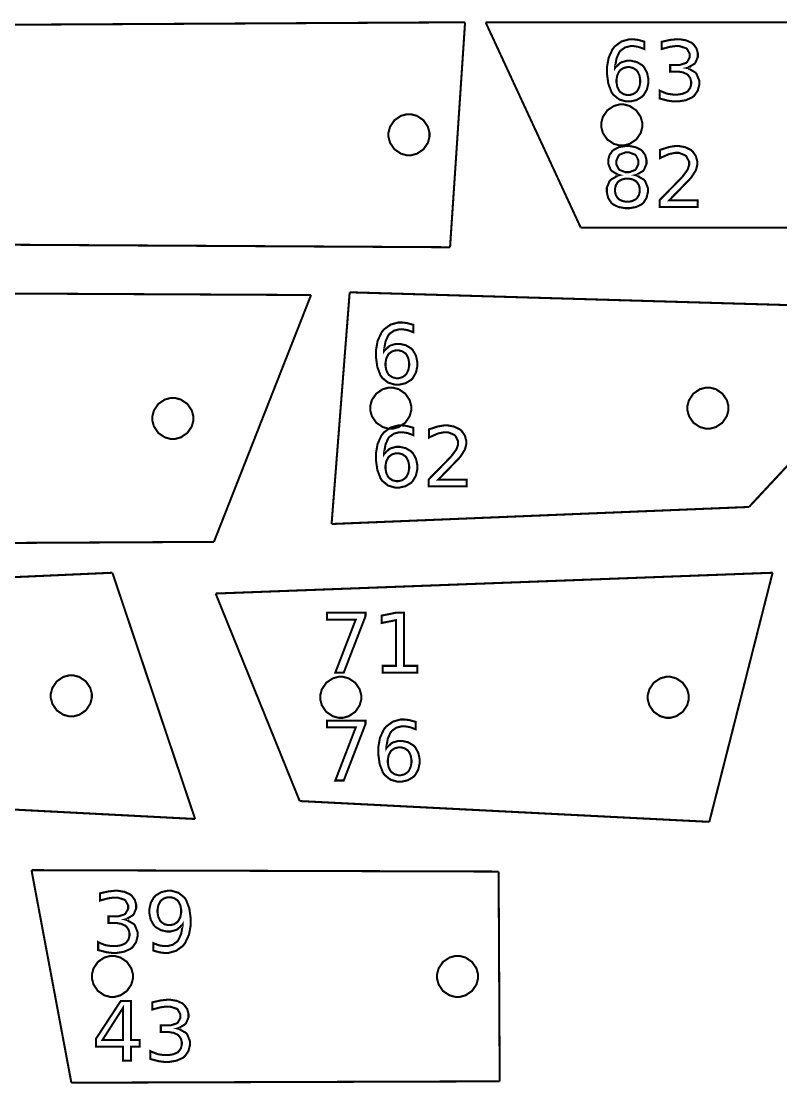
# Model space of a CAD drawing. Extents: x 0 to 51.8, y 1.6 to 26.8.
# Drawn here: x 4.92 to 8.77, y 3.37 to 8.76 of the extents above; entities that cross this region are included whole.
import ezdxf

# ---------------------------------------------------------------- set-up
doc = ezdxf.new("R2010")
doc.units = 0
doc.layers.get('0').update_dxf_attribs({"linetype": 'CONTINUOUS'})

msp = doc.modelspace()

# ---------------------------------------------------------------- linework, layer by layer
at = {"color": 0, "const_width": 0.010417}
for points in [[(3.65896, 8.73508), (7.17275, 8.75418)], [(7.17275, 8.75418), (7.09657, 7.6135)], [(7.27692, 8.7539), (10.7754, 8.75418)], [(7.27692, 8.7539), (7.75922, 7.71326)], [(7.75922, 7.71326), (10.3077, 7.713)], [(3.74289, 7.63254), (7.09657, 7.6135)], [(3.6231, 7.3851), (6.3916, 7.37121)], [(6.58751, 7.3851), (6.49576, 6.21024)], [(6.58751, 7.3851), (9.54601, 7.29878)], [(6.3916, 7.37121), (5.89903, 6.11963)], [(9.54601, 7.29878), (8.61274, 6.29656)], [(6.49576, 6.21024), (8.61274, 6.29656)], [(3.26671, 6.10574), (5.89903, 6.11963)], [(2.96121, 5.85504), (5.384, 5.96306)], [(5.384, 5.96306), (5.8035, 4.71457)], [(5.90767, 5.85764), (8.73242, 5.96306)], [(8.73242, 5.96306), (8.41157, 4.70003)], [(5.90767, 5.85764), (6.33399, 4.80544)], [(3.72103, 4.8226), (5.8035, 4.71457)], [(6.33399, 4.80544), (8.41157, 4.70003)], [(4.97385, 4.45508), (7.34289, 4.44803)], [(4.97385, 4.45508), (5.17594, 3.37728)], [(7.34289, 4.44803), (7.34842, 3.38433)], [(5.17594, 3.37728), (7.34842, 3.38433)]]:
    msp.add_lwpolyline(points, dxfattribs=at)
at = {"color": 1, "const_width": 0.010417}
for points in [[(8.08257, 8.65571), (8.08257, 8.61817), (8.07997, 8.61942), (8.05371, 8.62879), (8.05111, 8.62944), (8.0485, 8.6301), (8.02718, 8.63336), (8.02007, 8.63336), (8.01107, 8.63336), (7.98406, 8.62646), (7.96137, 8.6104), (7.95779, 8.60579), (7.95421, 8.60124), (7.94103, 8.5714), (7.93397, 8.53217), (7.93349, 8.52289), (7.93544, 8.52582), (7.96039, 8.54829), (7.96343, 8.54981), (7.96647, 8.55143), (7.99414, 8.55935), (8.00336, 8.55935), (8.01357, 8.55935), (8.04428, 8.5524), (8.07118, 8.53624), (8.07563, 8.53157), (8.08008, 8.52696), (8.09565, 8.49881), (8.10232, 8.46674), (8.10232, 8.45606), (8.10232, 8.44553), (8.09532, 8.41385), (8.07915, 8.38569), (8.07454, 8.38097), (8.06993, 8.37631), (8.04232, 8.35981), (8.01129, 8.35275), (8.00097, 8.35275), (7.98931, 8.35275), (7.95443, 8.36285), (7.92492, 8.38639), (7.92025, 8.39312), (7.91558, 8.39985), (7.89936, 8.44254), (7.89247, 8.49322), (7.89247, 8.5101), (7.89247, 8.52632), (7.90093, 8.57482), (7.92085, 8.61778), (7.92654, 8.62489), (7.93224, 8.63206), (7.96658, 8.65712), (8.00538, 8.66786), (8.01833, 8.66786), (8.02615, 8.66786), (8.04699, 8.66536), (8.04958, 8.66482), (8.05219, 8.66433), (8.07969, 8.65674), (8.08257, 8.65571)], [(8.29775, 8.52246), (8.30263, 8.52143), (8.34099, 8.49957), (8.34375, 8.49621), (8.34651, 8.49289), (8.36046, 8.45844), (8.36046, 8.44694), (8.36046, 8.43701), (8.35265, 8.40707), (8.33458, 8.3814), (8.32943, 8.37728), (8.32428, 8.37321), (8.29199, 8.35889), (8.25413, 8.35275), (8.24154, 8.35275), (8.23172, 8.35275), (8.20562, 8.35601), (8.20226, 8.35667), (8.19889, 8.35732), (8.16396, 8.36654), (8.16038, 8.36774), (8.16038, 8.40744), (8.16319, 8.40582), (8.1945, 8.39312), (8.19792, 8.39225), (8.20128, 8.39144), (8.23062, 8.38726), (8.24046, 8.38726), (8.24892, 8.38726), (8.27442, 8.39106), (8.2959, 8.39996), (8.29926, 8.40246), (8.30263, 8.40506), (8.3144, 8.42128), (8.31944, 8.44054), (8.31944, 8.44694), (8.31944, 8.45296), (8.31472, 8.47086), (8.30371, 8.48633), (8.30057, 8.48882), (8.29742, 8.49138), (8.2781, 8.50022), (8.25569, 8.50401), (8.24826, 8.50401), (8.21289, 8.50401), (8.21289, 8.53787), (8.25, 8.53787), (8.26156, 8.53787), (8.29351, 8.54801), (8.29622, 8.55003), (8.29893, 8.55208), (8.3125, 8.57676), (8.3125, 8.58496), (8.3125, 8.59392), (8.29856, 8.61871), (8.29579, 8.62076), (8.29303, 8.62289), (8.25944, 8.63336), (8.24826, 8.63336), (8.23921, 8.63336), (8.21522, 8.63032), (8.21203, 8.62967), (8.20876, 8.62907), (8.17333, 8.61947), (8.16949, 8.61817), (8.16949, 8.65483), (8.17339, 8.65593), (8.2099, 8.66407), (8.21332, 8.66461), (8.21674, 8.66515), (8.24311, 8.66786), (8.25196, 8.66786), (8.26243, 8.66786), (8.29383, 8.66254), (8.3214, 8.65018), (8.32596, 8.6466), (8.33051, 8.64307), (8.34646, 8.62158), (8.35331, 8.59722), (8.35331, 8.58908), (8.35331, 8.57844), (8.34115, 8.54949), (8.33876, 8.54656), (8.33637, 8.54368), (8.30219, 8.5236), (8.29775, 8.52246)], [(8.00097, 8.52681), (7.99474, 8.52681), (7.97601, 8.52208), (7.95964, 8.51107), (7.95692, 8.50792), (7.95421, 8.50478), (7.94482, 8.48551), (7.94086, 8.46343), (7.94086, 8.45606), (7.94086, 8.44874), (7.94482, 8.42671), (7.95421, 8.40739), (7.95692, 8.40419), (7.95964, 8.40104), (7.97601, 8.39003), (7.99474, 8.38531), (8.00097, 8.38531), (8.00711, 8.38531), (8.02561, 8.39003), (8.04189, 8.40104), (8.0446, 8.40419), (8.04731, 8.40739), (8.05681, 8.42671), (8.06087, 8.44874), (8.06087, 8.45606), (8.06087, 8.46343), (8.05681, 8.48551), (8.04731, 8.50478), (8.0446, 8.50792), (8.04189, 8.51107), (8.02561, 8.52208), (8.00711, 8.52681), (8.00097, 8.52681)], [(7.95475, 7.97911), (7.95031, 7.98019), (7.91596, 8.00065), (7.91351, 8.00364), (7.91103, 8.00667), (7.89876, 8.0376), (7.89876, 8.0479), (7.89876, 8.0561), (7.90517, 8.08051), (7.92025, 8.10194), (7.92458, 8.10542), (7.92893, 8.109), (7.95535, 8.12136), (7.98563, 8.12668), (7.99576, 8.12668), (8.00586, 8.12668), (8.03618, 8.12136), (8.06261, 8.109), (8.06694, 8.10542), (8.07129, 8.10194), (8.08649, 8.08051), (8.09299, 8.0561), (8.09299, 8.0479), (8.09299, 8.03683), (8.08068, 8.00667), (8.07824, 8.00364), (8.07574, 8.00065), (8.04156, 7.98019), (8.03722, 7.97911), (8.04215, 7.97797), (8.08068, 7.95535), (8.08344, 7.95199), (8.08615, 7.94868), (8.09993, 7.91439), (8.09993, 7.90294), (8.09993, 7.89318), (8.09315, 7.86382), (8.07747, 7.83897), (8.07303, 7.83501), (8.06853, 7.83111), (8.04021, 7.81743), (8.00683, 7.81158), (7.99576, 7.81158), (7.98465, 7.81158), (7.95133, 7.81743), (7.92301, 7.83111), (7.91851, 7.83501), (7.91401, 7.83897), (7.89828, 7.86382), (7.8916, 7.89318), (7.8916, 7.90294), (7.8916, 7.91521), (7.90549, 7.94868), (7.90831, 7.95199), (7.91108, 7.95535), (7.94976, 7.97797), (7.95475, 7.97911)], [(7.93978, 8.044), (7.93978, 8.03483), (7.95204, 8.00956), (7.95454, 8.00732), (7.95697, 8.00515), (7.98606, 7.99408), (7.99576, 7.99408), (8.00612, 7.99408), (8.03472, 8.00515), (8.03722, 8.00732), (8.03971, 8.00956), (8.05219, 8.03543), (8.05219, 8.044), (8.05219, 8.05322), (8.03971, 8.07872), (8.03722, 8.08089), (8.03472, 8.08311), (8.00549, 8.09412), (7.99576, 8.09412), (7.98546, 8.09412), (7.95697, 8.08311), (7.95454, 8.08089), (7.95204, 8.07872), (7.93978, 8.05268), (7.93978, 8.044)], [(8.20856, 7.85194), (8.352, 7.85194), (8.352, 7.81743), (8.15929, 7.81743), (8.15929, 7.85194), (8.16314, 7.85601), (8.18674, 7.88038), (8.21615, 7.91026), (8.22288, 7.91704), (8.2296, 7.92389), (8.25581, 7.95057), (8.27192, 7.96761), (8.27365, 7.96957), (8.27692, 7.97325), (8.29992, 8.00456), (8.30122, 8.00711), (8.30251, 8.00971), (8.30925, 8.03039), (8.30925, 8.03728), (8.30925, 8.04715), (8.29492, 8.07428), (8.2921, 8.07676), (8.28928, 8.07938), (8.25819, 8.09218), (8.24783, 8.09218), (8.23763, 8.09218), (8.21061, 8.08658), (8.20703, 8.08544), (8.20344, 8.08436), (8.16531, 8.06733), (8.16124, 8.06506), (8.16124, 8.1065), (8.16536, 8.10818), (8.20389, 8.12067), (8.20747, 8.12147), (8.21104, 8.12235), (8.23813, 8.12668), (8.24718, 8.12668), (8.25771, 8.12668), (8.28944, 8.12076), (8.3176, 8.10699), (8.32226, 8.10303), (8.32693, 8.09913), (8.34338, 8.07557), (8.35047, 8.04899), (8.35047, 8.0401), (8.35047, 8.03119), (8.34451, 8.00732), (8.34332, 8.0045), (8.34213, 8.00174), (8.32096, 7.96881), (8.31793, 7.965), (8.31706, 7.96403), (8.30718, 7.95356), (8.28993, 7.93565), (8.28538, 7.93093), (8.28082, 7.92626), (8.25256, 7.89708), (8.21679, 7.8604), (8.20856, 7.85194)], [(7.99576, 7.96175), (7.98921, 7.96175), (7.96957, 7.95779), (7.95253, 7.94857), (7.94976, 7.9459), (7.94694, 7.94331), (7.93718, 7.92736), (7.93306, 7.90907), (7.93306, 7.90294), (7.93306, 7.89681), (7.93718, 7.87836), (7.94694, 7.86236), (7.94976, 7.85975), (7.95253, 7.85715), (7.96957, 7.84804), (7.98921, 7.84412), (7.99576, 7.84412), (8.00228, 7.84412), (8.02197, 7.84804), (8.03917, 7.85715), (8.04199, 7.85975), (8.04482, 7.86242), (8.05469, 7.87847), (8.05892, 7.89686), (8.05892, 7.90294), (8.05892, 7.90907), (8.05469, 7.92736), (8.04482, 7.94331), (8.04199, 7.9459), (8.03917, 7.94857), (8.02203, 7.95779), (8.00233, 7.96175), (7.99576, 7.96175)], [(6.91086, 7.21978), (6.91086, 7.18224), (6.90826, 7.18349), (6.882, 7.19288), (6.87939, 7.19353), (6.87679, 7.19417), (6.85547, 7.19743), (6.84836, 7.19743), (6.83936, 7.19743), (6.81233, 7.19054), (6.78965, 7.17449), (6.78608, 7.16986), (6.7825, 7.16531), (6.76932, 7.13547), (6.76226, 7.09625), (6.76178, 7.08697), (6.76372, 7.0899), (6.78868, 7.11236), (6.79172, 7.11387), (6.79476, 7.1155), (6.82243, 7.12343), (6.83165, 7.12343), (6.84185, 7.12343), (6.87256, 7.11649), (6.89947, 7.10032), (6.90392, 7.09565), (6.90836, 7.09104), (6.92393, 7.06288), (6.93061, 7.03082), (6.93061, 7.02013), (6.93061, 7.0096), (6.92361, 6.97792), (6.90744, 6.94976), (6.90283, 6.94504), (6.89822, 6.94038), (6.87061, 6.92389), (6.83957, 6.91683), (6.82926, 6.91683), (6.8176, 6.91683), (6.78271, 6.92692), (6.75319, 6.95047), (6.74854, 6.95719), (6.74387, 6.96392), (6.72765, 7.00662), (6.72076, 7.05729), (6.72076, 7.07417), (6.72076, 7.09039), (6.72922, 7.13889), (6.74914, 7.18186), (6.75483, 7.18896), (6.76053, 7.19612), (6.79486, 7.22119), (6.83365, 7.23193), (6.84663, 7.23193), (6.85444, 7.23193), (6.87528, 7.22944), (6.87788, 7.22889), (6.88049, 7.2284), (6.90799, 7.22081), (6.91086, 7.21978)], [(6.82926, 7.09088), (6.82303, 7.09088), (6.80431, 7.08615), (6.78792, 7.07514), (6.78521, 7.072), (6.7825, 7.06885), (6.77311, 7.04958), (6.76915, 7.0275), (6.76915, 7.02013), (6.76915, 7.01281), (6.77311, 6.99078), (6.7825, 6.97146), (6.78521, 6.96826), (6.78792, 6.96511), (6.80431, 6.9541), (6.82303, 6.94938), (6.82926, 6.94938), (6.83539, 6.94938), (6.85389, 6.9541), (6.87017, 6.96511), (6.87289, 6.96826), (6.8756, 6.97146), (6.8851, 6.99078), (6.88917, 7.01281), (6.88917, 7.02013), (6.88917, 7.0275), (6.8851, 7.04958), (6.8756, 7.06885), (6.87289, 7.072), (6.87017, 7.07514), (6.85389, 7.08615), (6.83539, 7.09088), (6.82926, 7.09088)], [(6.91086, 6.69781), (6.91086, 6.66026), (6.90826, 6.66151), (6.882, 6.6709), (6.87939, 6.67156), (6.87679, 6.67219), (6.85547, 6.67546), (6.84836, 6.67546), (6.83936, 6.67546), (6.81233, 6.66857), (6.78965, 6.6525), (6.78608, 6.64789), (6.7825, 6.64333), (6.76932, 6.6135), (6.76226, 6.57428), (6.76178, 6.565), (6.76372, 6.56793), (6.78868, 6.59039), (6.79172, 6.5919), (6.79476, 6.59353), (6.82243, 6.60146), (6.83165, 6.60146), (6.84185, 6.60146), (6.87256, 6.59451), (6.89947, 6.57835), (6.90392, 6.57368), (6.90836, 6.56907), (6.92393, 6.5409), (6.93061, 6.50885), (6.93061, 6.49815), (6.93061, 6.48763), (6.92361, 6.45594), (6.90744, 6.42779), (6.90283, 6.42307), (6.89822, 6.4184), (6.87061, 6.40192), (6.83957, 6.39486), (6.82926, 6.39486), (6.8176, 6.39486), (6.78271, 6.40494), (6.75319, 6.4285), (6.74854, 6.43522), (6.74387, 6.44194), (6.72765, 6.48465), (6.72076, 6.53532), (6.72076, 6.55219), (6.72076, 6.56842), (6.72922, 6.61692), (6.74914, 6.65989), (6.75483, 6.66699), (6.76053, 6.67415), (6.79486, 6.69922), (6.83365, 6.70996), (6.84663, 6.70996), (6.85444, 6.70996), (6.87528, 6.70747), (6.87788, 6.70692), (6.88049, 6.70643), (6.90799, 6.69883), (6.91086, 6.69781)], [(7.03683, 6.43522), (7.18028, 6.43522), (7.18028, 6.40072), (6.98757, 6.40072), (6.98757, 6.43522), (6.99143, 6.43929), (7.01503, 6.46365), (7.04443, 6.49354), (7.05117, 6.50032), (7.05789, 6.50717), (7.0841, 6.53386), (7.10021, 6.55089), (7.10194, 6.55285), (7.10519, 6.55653), (7.12819, 6.58783), (7.1295, 6.59039), (7.13081, 6.59299), (7.13753, 6.61367), (7.13753, 6.62056), (7.13753, 6.63043), (7.12321, 6.65756), (7.12039, 6.66004), (7.11757, 6.66265), (7.08649, 6.67546), (7.07611, 6.67546), (7.06592, 6.67546), (7.0389, 6.66986), (7.03532, 6.66872), (7.03174, 6.66764), (6.9936, 6.65061), (6.98953, 6.64833), (6.98953, 6.68978), (6.99365, 6.69146), (7.03217, 6.70394), (7.03575, 6.70475), (7.03933, 6.70562), (7.0664, 6.70996), (7.07547, 6.70996), (7.08599, 6.70996), (7.11774, 6.70404), (7.14589, 6.69026), (7.15056, 6.68631), (7.15522, 6.6824), (7.17165, 6.65886), (7.17876, 6.63226), (7.17876, 6.62337), (7.17876, 6.61447), (7.17279, 6.5906), (7.1716, 6.58778), (7.17042, 6.58501), (7.14925, 6.55208), (7.14621, 6.54829), (7.14535, 6.54731), (7.13547, 6.53683), (7.11822, 6.51893), (7.11367, 6.51421), (7.1091, 6.50956), (7.08083, 6.48036), (7.04508, 6.44368), (7.03683, 6.43522)], [(6.82926, 6.5689), (6.82303, 6.5689), (6.80431, 6.56418), (6.78792, 6.55317), (6.78521, 6.55003), (6.7825, 6.54688), (6.77311, 6.52761), (6.76915, 6.50553), (6.76915, 6.49815), (6.76915, 6.49083), (6.77311, 6.46881), (6.7825, 6.44949), (6.78521, 6.44629), (6.78792, 6.44314), (6.80431, 6.43213), (6.82303, 6.4274), (6.82926, 6.4274), (6.83539, 6.4274), (6.85389, 6.43213), (6.87017, 6.44314), (6.87289, 6.44629), (6.8756, 6.44949), (6.8851, 6.46881), (6.88917, 6.49083), (6.88917, 6.49815), (6.88917, 6.50553), (6.8851, 6.52761), (6.8756, 6.54688), (6.87289, 6.55003), (6.87017, 6.55317), (6.85389, 6.56418), (6.83539, 6.5689), (6.82926, 6.5689)], [(6.47244, 5.76036), (6.66775, 5.76036), (6.66775, 5.74278), (6.55729, 5.45654), (6.51454, 5.45654), (6.61828, 5.72564), (6.47244, 5.72564), (6.47244, 5.76036)], [(6.7551, 5.49104), (6.82238, 5.49104), (6.82238, 5.72282), (6.74924, 5.70828), (6.74924, 5.74561), (6.82194, 5.76036), (6.86296, 5.76036), (6.86296, 5.49104), (6.93001, 5.49104), (6.93001, 5.45654), (6.7551, 5.45654), (6.7551, 5.49104)], [(6.47244, 5.21343), (6.66775, 5.21343), (6.66775, 5.19586), (6.55729, 4.90961), (6.51454, 4.90961), (6.61828, 5.17871), (6.47244, 5.17871), (6.47244, 5.21343)], [(6.92264, 5.20671), (6.92264, 5.16917), (6.92003, 5.17042), (6.89378, 5.17979), (6.89117, 5.18044), (6.88857, 5.1811), (6.86724, 5.18435), (6.86014, 5.18435), (6.85113, 5.18435), (6.82411, 5.17746), (6.80143, 5.1614), (6.79785, 5.15679), (6.79428, 5.15224), (6.78108, 5.1224), (6.77403, 5.08317), (6.77354, 5.07389), (6.7755, 5.07682), (6.80046, 5.09928), (6.8035, 5.10081), (6.80653, 5.10243), (6.83421, 5.11035), (6.84343, 5.11035), (6.85363, 5.11035), (6.88433, 5.1034), (6.91124, 5.08724), (6.91569, 5.08257), (6.92014, 5.07796), (6.93571, 5.04981), (6.94239, 5.01774), (6.94239, 5.00706), (6.94239, 4.99653), (6.93539, 4.96485), (6.91922, 4.93668), (6.91461, 4.93197), (6.91, 4.92731), (6.88238, 4.91081), (6.85135, 4.90375), (6.84104, 4.90375), (6.82938, 4.90375), (6.79449, 4.91385), (6.76497, 4.93739), (6.76031, 4.94412), (6.75564, 4.95085), (6.73942, 4.99354), (6.73253, 5.04422), (6.73253, 5.06108), (6.73253, 5.07731), (6.741, 5.12582), (6.7609, 5.16878), (6.7666, 5.17589), (6.77229, 5.18306), (6.80664, 5.20811), (6.84543, 5.21886), (6.8584, 5.21886), (6.86621, 5.21886), (6.88704, 5.21636), (6.88965, 5.21582), (6.89225, 5.21533), (6.91976, 5.20774), (6.92264, 5.20671)], [(6.84104, 5.07781), (6.83479, 5.07781), (6.81608, 5.07308), (6.79969, 5.06207), (6.79699, 5.05892), (6.79428, 5.05578), (6.78489, 5.03651), (6.78093, 5.01443), (6.78093, 5.00706), (6.78093, 4.99972), (6.78489, 4.97771), (6.79428, 4.95839), (6.79699, 4.95518), (6.79969, 4.95204), (6.81608, 4.94103), (6.83479, 4.93631), (6.84104, 4.93631), (6.84717, 4.93631), (6.86567, 4.94103), (6.88194, 4.95204), (6.88465, 4.95518), (6.88737, 4.95839), (6.89686, 4.97771), (6.90093, 4.99972), (6.90093, 5.00706), (6.90093, 5.01443), (6.89686, 5.03651), (6.88737, 5.05578), (6.88465, 5.05892), (6.88194, 5.06207), (6.86567, 5.07308), (6.84717, 5.07781), (6.84104, 5.07781)], [(5.44917, 4.20503), (5.45404, 4.204), (5.4924, 4.18213), (5.49517, 4.17876), (5.49794, 4.17546), (5.51188, 4.141), (5.51188, 4.1295), (5.51188, 4.11957), (5.50407, 4.08963), (5.486, 4.06396), (5.48085, 4.05985), (5.47569, 4.05578), (5.44342, 4.04144), (5.40554, 4.03532), (5.39296, 4.03532), (5.38314, 4.03532), (5.35704, 4.03857), (5.35368, 4.03922), (5.35032, 4.03988), (5.31538, 4.0491), (5.31179, 4.05029), (5.31179, 4.09), (5.31461, 4.08838), (5.34592, 4.07568), (5.34933, 4.07482), (5.35271, 4.074), (5.38206, 4.06982), (5.39187, 4.06982), (5.40033, 4.06982), (5.42583, 4.07362), (5.44732, 4.08251), (5.45068, 4.08501), (5.45404, 4.08762), (5.46582, 4.10385), (5.47086, 4.1231), (5.47086, 4.1295), (5.47086, 4.13553), (5.46615, 4.15343), (5.45514, 4.16889), (5.45199, 4.17139), (5.44883, 4.17393), (5.42953, 4.18278), (5.40712, 4.18658), (5.39968, 4.18658), (5.36431, 4.18658), (5.36431, 4.22043), (5.40142, 4.22043), (5.41297, 4.22043), (5.44493, 4.23058), (5.44764, 4.23258), (5.45036, 4.23465), (5.46392, 4.25933), (5.46392, 4.26753), (5.46392, 4.27647), (5.44997, 4.30126), (5.44721, 4.30333), (5.44444, 4.30544), (5.41086, 4.31592), (5.39968, 4.31592), (5.39063, 4.31592), (5.36664, 4.31288), (5.36344, 4.31222), (5.36019, 4.31164), (5.32476, 4.30203), (5.3209, 4.30072), (5.3209, 4.3374), (5.32482, 4.33849), (5.36133, 4.34663), (5.36475, 4.34717), (5.36817, 4.34771), (5.39453, 4.35042), (5.40338, 4.35042), (5.41385, 4.35042), (5.44526, 4.34511), (5.47282, 4.33274), (5.47738, 4.32915), (5.48193, 4.32563), (5.49789, 4.30414), (5.50472, 4.27979), (5.50472, 4.27165), (5.50472, 4.26101), (5.49257, 4.23204), (5.49018, 4.22911), (5.48779, 4.22624), (5.45361, 4.20617), (5.44917, 4.20503)], [(5.59119, 4.04747), (5.59119, 4.08501), (5.59375, 4.08382), (5.61979, 4.07438), (5.62244, 4.07374), (5.62506, 4.07308), (5.64654, 4.06982), (5.65369, 4.06982), (5.6626, 4.06982), (5.68946, 4.07667), (5.71218, 4.09261), (5.71576, 4.09717), (5.71935, 4.10172), (5.73258, 4.13162), (5.73975, 4.17101), (5.74029, 4.18028), (5.73833, 4.1774), (5.71338, 4.155), (5.71035, 4.15338), (5.70731, 4.15186), (5.67964, 4.14404), (5.67042, 4.14404), (5.66015, 4.14404), (5.62956, 4.15093), (5.6026, 4.16704), (5.59814, 4.1716), (5.59369, 4.17622), (5.57824, 4.20426), (5.57167, 4.23643), (5.57167, 4.24713), (5.57167, 4.25765), (5.5785, 4.28917), (5.59462, 4.31733), (5.59924, 4.322), (5.60385, 4.32676), (5.63151, 4.34332), (5.6626, 4.35042), (5.67301, 4.35042), (5.68463, 4.35042), (5.71946, 4.34033), (5.74886, 4.31679), (5.75353, 4.31006), (5.75814, 4.30333), (5.77431, 4.26053), (5.78131, 4.20964), (5.78131, 4.19265), (5.78131, 4.17654), (5.77274, 4.12819), (5.75288, 4.08524), (5.74724, 4.07807), (5.74154, 4.07096), (5.70719, 4.04601), (5.66835, 4.03532), (5.65543, 4.03532), (5.64763, 4.03532), (5.62679, 4.03787), (5.62418, 4.03836), (5.62153, 4.0389), (5.59403, 4.0465), (5.59119, 4.04747)], [(5.67301, 4.17638), (5.67914, 4.17638), (5.69764, 4.1811), (5.71392, 4.19211), (5.71664, 4.19526), (5.71935, 4.1984), (5.72885, 4.21767), (5.73292, 4.23981), (5.73292, 4.24713), (5.73292, 4.25444), (5.72885, 4.27642), (5.71935, 4.29563), (5.71664, 4.29878), (5.71392, 4.30197), (5.69764, 4.3131), (5.67914, 4.31787), (5.67301, 4.31787), (5.66678, 4.31787), (5.64806, 4.3131), (5.63167, 4.30197), (5.62896, 4.29878), (5.62625, 4.29563), (5.61686, 4.27642), (5.6129, 4.25444), (5.6129, 4.24713), (5.6129, 4.23981), (5.61686, 4.21767), (5.62625, 4.1984), (5.62896, 4.19526), (5.63167, 4.19211), (5.64806, 4.1811), (5.66678, 4.17638), (5.67301, 4.17638)], [(5.42681, 3.79232), (5.47846, 3.79232), (5.47846, 3.5944), (5.52186, 3.5944), (5.52186, 3.56011), (5.47846, 3.56011), (5.47846, 3.4885), (5.43767, 3.4885), (5.43767, 3.56011), (5.30051, 3.56011), (5.30051, 3.59983), (5.42681, 3.79232)], [(5.43767, 3.75651), (5.33393, 3.5944), (5.43767, 3.5944), (5.43767, 3.75651)], [(5.71446, 3.65235), (5.71935, 3.65132), (5.75771, 3.62944), (5.76047, 3.62608), (5.76324, 3.62278), (5.77718, 3.58832), (5.77718, 3.57682), (5.77718, 3.56689), (5.76937, 3.53694), (5.75131, 3.51129), (5.74615, 3.50717), (5.741, 3.5031), (5.70871, 3.48876), (5.67085, 3.48264), (5.65826, 3.48264), (5.64844, 3.48264), (5.62235, 3.48589), (5.61897, 3.48654), (5.61561, 3.48719), (5.58068, 3.49642), (5.5771, 3.49761), (5.5771, 3.53733), (5.57992, 3.53569), (5.61122, 3.523), (5.61464, 3.52214), (5.618, 3.52132), (5.64735, 3.51714), (5.65717, 3.51714), (5.66564, 3.51714), (5.69114, 3.52094), (5.71262, 3.52983), (5.71599, 3.53233), (5.71935, 3.53494), (5.73112, 3.55117), (5.73617, 3.57042), (5.73617, 3.57682), (5.73617, 3.58285), (5.73144, 3.60075), (5.72043, 3.61621), (5.71729, 3.61871), (5.71414, 3.62125), (5.69482, 3.6301), (5.67242, 3.6339), (5.66499, 3.6339), (5.62961, 3.6339), (5.62961, 3.66775), (5.66672, 3.66775), (5.67828, 3.66775), (5.71024, 3.6779), (5.71294, 3.6799), (5.71565, 3.68197), (5.72922, 3.70665), (5.72922, 3.71485), (5.72922, 3.72379), (5.71528, 3.74858), (5.71251, 3.75065), (5.70975, 3.75276), (5.67617, 3.76324), (5.66499, 3.76324), (5.65593, 3.76324), (5.63194, 3.76019), (5.62875, 3.75956), (5.62549, 3.75896), (5.59006, 3.74935), (5.58621, 3.74804), (5.58621, 3.78472), (5.59011, 3.78581), (5.62663, 3.79394), (5.63004, 3.79449), (5.63346, 3.79503), (5.65983, 3.79775), (5.66868, 3.79775), (5.67914, 3.79775), (5.71056, 3.79243), (5.73812, 3.78006), (5.74268, 3.77647), (5.74724, 3.77294), (5.76318, 3.75146), (5.77001, 3.72711), (5.77001, 3.71897), (5.77001, 3.70833), (5.75786, 3.67936), (5.75549, 3.67643), (5.7531, 3.67356), (5.71892, 3.65349), (5.71446, 3.65235)]]:
    msp.add_lwpolyline(points, close=True, dxfattribs=at)
at = {"color": 0, "const_width": 0.010417}
for points in [[(8.07172, 8.23361), (8.07172, 8.22353), (8.06353, 8.19308), (8.04118, 8.16), (8.00808, 8.13764), (7.97765, 8.12944), (7.96756, 8.12944), (7.95742, 8.12944), (7.92697, 8.13764), (7.89388, 8.16), (7.87153, 8.19308), (7.86339, 8.22353), (7.86339, 8.23361), (7.86339, 8.24376), (7.87153, 8.27419), (7.89388, 8.30729), (7.92697, 8.32964), (7.95742, 8.33778), (7.96756, 8.33778), (7.97765, 8.33778), (8.00808, 8.32964), (8.04118, 8.30729), (8.06353, 8.27419), (8.07172, 8.24376), (8.07172, 8.23361)], [(6.9924, 8.18381), (6.9924, 8.17372), (6.98421, 8.14328), (6.96186, 8.11019), (6.92876, 8.08783), (6.89833, 8.07964), (6.88824, 8.07964), (6.8781, 8.07964), (6.84765, 8.08783), (6.81456, 8.11019), (6.79221, 8.14328), (6.78407, 8.17372), (6.78407, 8.18381), (6.78407, 8.19396), (6.79221, 8.22439), (6.81456, 8.25749), (6.84765, 8.27983), (6.8781, 8.28797), (6.88824, 8.28797), (6.89833, 8.28797), (6.92876, 8.27983), (6.96186, 8.25749), (6.98421, 8.22439), (6.9924, 8.19396), (6.9924, 8.18381)], [(6.90001, 6.79769), (6.90001, 6.7876), (6.89182, 6.75717), (6.86947, 6.72407), (6.83637, 6.70171), (6.80593, 6.69353), (6.79585, 6.69353), (6.78569, 6.69353), (6.75526, 6.70171), (6.72217, 6.72407), (6.69982, 6.75717), (6.69168, 6.7876), (6.69168, 6.79769), (6.69168, 6.80783), (6.69982, 6.83826), (6.72217, 6.87136), (6.75526, 6.89372), (6.78569, 6.90186), (6.79585, 6.90186), (6.80593, 6.90186), (6.83637, 6.89372), (6.86947, 6.87136), (6.89182, 6.83826), (6.90001, 6.80783), (6.90001, 6.79769)], [(8.50857, 6.79769), (8.50857, 6.7876), (8.50037, 6.75717), (8.47803, 6.72407), (8.44493, 6.70171), (8.4145, 6.69353), (8.4044, 6.69353), (8.39426, 6.69353), (8.36382, 6.70171), (8.33074, 6.72407), (8.30838, 6.75717), (8.30024, 6.7876), (8.30024, 6.79769), (8.30024, 6.80783), (8.30838, 6.83826), (8.33074, 6.87136), (8.36382, 6.89372), (8.39426, 6.90186), (8.4044, 6.90186), (8.4145, 6.90186), (8.44493, 6.89372), (8.47803, 6.87136), (8.50037, 6.83826), (8.50857, 6.80783), (8.50857, 6.79769)], [(5.79486, 6.74539), (5.79486, 6.73529), (5.78668, 6.70486), (5.76432, 6.67176), (5.73122, 6.64942), (5.70079, 6.64122), (5.69069, 6.64122), (5.68056, 6.64122), (5.65012, 6.64942), (5.61703, 6.67176), (5.59467, 6.70486), (5.58653, 6.73529), (5.58653, 6.74539), (5.58653, 6.75553), (5.59467, 6.78597), (5.61703, 6.81907), (5.65012, 6.84142), (5.68056, 6.84956), (5.69069, 6.84956), (5.70079, 6.84956), (5.73122, 6.84142), (5.76432, 6.81907), (5.78668, 6.78597), (5.79486, 6.75553), (5.79486, 6.74539)], [(5.27983, 5.33882), (5.27983, 5.32872), (5.27165, 5.29829), (5.24929, 5.26519), (5.21619, 5.24283), (5.18576, 5.23465), (5.17567, 5.23465), (5.16553, 5.23465), (5.1351, 5.24283), (5.102, 5.26519), (5.07964, 5.29829), (5.0715, 5.32872), (5.0715, 5.33882), (5.0715, 5.34896), (5.07964, 5.37939), (5.102, 5.41249), (5.1351, 5.43485), (5.16553, 5.44299), (5.17567, 5.44299), (5.18576, 5.44299), (5.21619, 5.43485), (5.24929, 5.41249), (5.27165, 5.37939), (5.27983, 5.34896), (5.27983, 5.33882)], [(6.64649, 5.33154), (6.64649, 5.32146), (6.63829, 5.29101), (6.61594, 5.25792), (6.58285, 5.23557), (6.5524, 5.22738), (6.54232, 5.22738), (6.53217, 5.22738), (6.50174, 5.23557), (6.46864, 5.25792), (6.44629, 5.29101), (6.43815, 5.32146), (6.43815, 5.33154), (6.43815, 5.34169), (6.44629, 5.37213), (6.46864, 5.40522), (6.50174, 5.42757), (6.53217, 5.43571), (6.54232, 5.43571), (6.5524, 5.43571), (6.58285, 5.42757), (6.61594, 5.40522), (6.63829, 5.37213), (6.64649, 5.34169), (6.64649, 5.33154)], [(8.3074, 5.33154), (8.3074, 5.32146), (8.29921, 5.29101), (8.27686, 5.25792), (8.24376, 5.23557), (8.21332, 5.22738), (8.20324, 5.22738), (8.19308, 5.22738), (8.16265, 5.23557), (8.12956, 5.25792), (8.10721, 5.29101), (8.09907, 5.32146), (8.09907, 5.33154), (8.09907, 5.34169), (8.10721, 5.37213), (8.12956, 5.40522), (8.16265, 5.42757), (8.19308, 5.43571), (8.20324, 5.43571), (8.21332, 5.43571), (8.24376, 5.42757), (8.27686, 5.40522), (8.29921, 5.37213), (8.3074, 5.34169), (8.3074, 5.33154)], [(5.48844, 3.91618), (5.48844, 3.90608), (5.48025, 3.87565), (5.4579, 3.84256), (5.42481, 3.82021), (5.39437, 3.81201), (5.38428, 3.81201), (5.37414, 3.81201), (5.34369, 3.82021), (5.3106, 3.84256), (5.28825, 3.87565), (5.28011, 3.90608), (5.28011, 3.91618), (5.28011, 3.92632), (5.28825, 3.95676), (5.3106, 3.98986), (5.34369, 4.01221), (5.37414, 4.02035), (5.38428, 4.02035), (5.39437, 4.02035), (5.42481, 4.01221), (5.4579, 3.98986), (5.48025, 3.95676), (5.48844, 3.92632), (5.48844, 3.91618)], [(7.23872, 3.91618), (7.23872, 3.90608), (7.23053, 3.87565), (7.20817, 3.84256), (7.17507, 3.82021), (7.14464, 3.81201), (7.13456, 3.81201), (7.1244, 3.81201), (7.09397, 3.82021), (7.06087, 3.84256), (7.03851, 3.87565), (7.03039, 3.90608), (7.03039, 3.91618), (7.03039, 3.92632), (7.03851, 3.95676), (7.06087, 3.98986), (7.09397, 4.01221), (7.1244, 4.02035), (7.13456, 4.02035), (7.14464, 4.02035), (7.17507, 4.01221), (7.20817, 3.98986), (7.23053, 3.95676), (7.23872, 3.92632), (7.23872, 3.91618)]]:
    msp.add_lwpolyline(points, close=True, dxfattribs=at)

doc.saveas('drawing.dxf')
